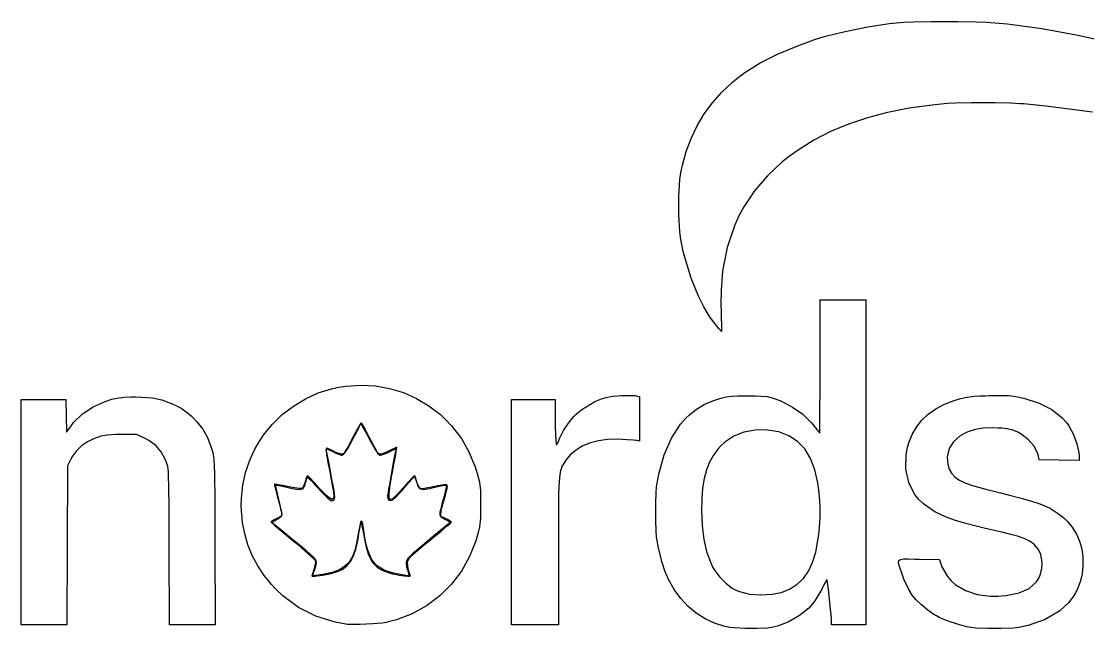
# Model space of a CAD drawing. Extents: x 33 to 1980, y 0 to 664.
# Drawn here: x 33 to 1083, y 66 to 664 of the extents above; entities that cross this region are included whole.
import ezdxf

# ---------------------------------------------------------------- set-up
doc = ezdxf.new("R2010")
doc.units = 0

msp = doc.modelspace()

# ---------------------------------------------------------------- linework, layer by layer
for p, q in [((865.039809, 658.508682), (888.005112, 662.04996)), ((888.005112, 662.04996), (898.5, 663.170881)), ((898.5, 663.170881), (902.235679, 663.445229)), ((902.235679, 663.445229), (911.687317, 663.885131)), ((911.687317, 663.885131), (929.388105, 664.272613)), ((929.388105, 664.272613), (955.569416, 664.279741)), ((955.569416, 664.279741), (973.810072, 663.902045)), ((973.810072, 663.902045), (983.878701, 663.467457)), ((983.878701, 663.467457), (988, 663.195249)), ((988, 663.195249), (1004.294008, 661.696013)), ((825.169634, 649.513923), (841.568663, 653.673265)), ((841.568663, 653.673265), (865.039809, 658.508682)), ((1004.294008, 661.696013), (1038.298244, 657.143148)), ((1038.298244, 657.143148), (1074.019583, 650.564237)), ((778.651344, 632.377349), (799.461438, 640.973388)), ((799.461438, 640.973388), (811, 645.144536)), ((811, 645.144536), (815.408995, 646.610636)), ((815.408995, 646.610636), (825.169634, 649.513923)), ((1074.019583, 650.564237), (1111.252595, 642.015057)), ((760.742463, 623.381966), (778.651344, 632.377349)), ((745.589005, 613.914009), (760.742463, 623.381966)), ((739, 608.979931), (745.589005, 613.914009)), ((723.089997, 594.564607), (733.422715, 604.336474)), ((733.422715, 604.336474), (739, 608.979931)), ((713.85473, 584.148871), (723.089997, 594.564607)), ((705.718891, 573.092553), (713.85473, 584.148871)), ((907.50108, 578.69214), (886.286215, 574.563862)), ((930.127972, 581.797409), (907.50108, 578.69214)), ((942, 582.976175), (930.127972, 581.797409)), ((945.179435, 583.208449), (942, 582.976175)), ((953.3553, 583.578812), (945.179435, 583.208449)), ((968.849068, 583.899432), (953.3553, 583.578812)), ((991.861647, 583.889922), (968.849068, 583.899432)), ((1007.824202, 583.556302), (991.861647, 583.889922)), ((1016.535823, 583.178961), (1007.824202, 583.556302)), ((1020.050106, 582.943921), (1016.535823, 583.178961)), ((1042.212063, 580.89562), (1020.050106, 582.943921)), ((1088.062222, 574.876162), (1042.212063, 580.89562)), ((698.684455, 561.398938), (705.718891, 573.092553)), ((866.390344, 569.381341), (847.720435, 563.113343)), ((886.286215, 574.563862), (866.390344, 569.381341)), ((692.753399, 549.071311), (698.684455, 561.398938)), ((847.720435, 563.113343), (830.183455, 555.728635)), ((687.927698, 536.112957), (692.753399, 549.071311)), ((813.686374, 547.195983), (798.136157, 537.484154)), ((830.183455, 555.728635), (813.686374, 547.195983)), ((684.209331, 522.527162), (687.927698, 536.112957)), ((798.136157, 537.484154), (790.68705, 532.176288)), ((782.567951, 525.808904), (767.881435, 512.23037)), ((790.68705, 532.176288), (782.567951, 525.808904)), ((681.7218, 508.445067), (682.766014, 515.5)), ((682.766014, 515.5), (684.209331, 522.527162)), ((680.527904, 491.866313), (681.7218, 508.445067)), ((767.881435, 512.23037), (755.25135, 497.512279)), ((755.25135, 497.512279), (744.662724, 481.63718)), ((680.52683, 473.921769), (680.527904, 491.866313)), ((681.718717, 456.922705), (680.52683, 473.921769)), ((740.129279, 473.260301), (735.382042, 462.967894)), ((744.662724, 481.63718), (740.129279, 473.260301)), ((735.382042, 462.967894), (728.156249, 441.639985)), ((682.762064, 449.5), (681.718717, 456.922705)), ((685.41121, 436.470663), (682.762064, 449.5)), ((728.156249, 441.639985), (723.803946, 418.516806)), ((692.847376, 411.22878), (685.41121, 436.470663)), ((699.979453, 393.753283), (692.847376, 411.22878)), ((723.803946, 418.516806), (722.316138, 399.415546)), ((722.316138, 399.415546), (722.127595, 385.617556)), ((705.324297, 383.149209), (699.979453, 393.753283)), ((819.75719, 324.327794), (820.014379, 390)), ((820.014379, 390), (842.50719, 390)), ((842.50719, 390), (865, 390)), ((865, 390), (865, 230)), ((711.047705, 373.601762), (705.324297, 383.149209)), ((722.127595, 385.617556), (722.265804, 378.354163)), ((722.265804, 378.354163), (722.834489, 358.735489)), ((717.069504, 365.29919), (711.047705, 373.601762)), ((720.167244, 361.67356), (717.069504, 365.29919)), ((722.834489, 358.735489), (720.167244, 361.67356)), ((819.5, 258.655587), (819.75719, 324.327794)), ((345.508418, 304.001547), (352.841901, 305.128023)), ((352.841901, 305.128023), (367.429966, 306.065496)), ((367.429966, 306.065496), (381.802028, 305.28257)), ((381.802028, 305.28257), (395.825122, 302.819532)), ((126.924459, 293.295527), (134.373802, 294.22751)), ((134.373802, 294.22751), (141.132612, 294.42796)), ((141.132612, 294.42796), (145.5, 294.447339)), ((145.5, 294.447339), (151.632632, 294.353613)), ((151.632632, 294.353613), (162.108232, 293.489514)), ((312.821943, 292.652458), (325.428018, 298.360879)), ((325.428018, 298.360879), (338.679477, 302.527003)), ((338.679477, 302.527003), (345.508418, 304.001547)), ((395.825122, 302.819532), (409.366284, 298.716669)), ((409.366284, 298.716669), (422.29255, 293.014268)), ((608.947633, 293.936935), (615.389121, 295.192268)), ((615.389121, 295.192268), (620.604777, 295.632369)), ((620.604777, 295.632369), (623.76534, 295.780124)), ((623.76534, 295.780124), (628.414421, 295.898105)), ((628.414421, 295.898105), (634.639802, 295.853103)), ((634.639802, 295.853103), (637.585418, 295.685507)), ((637.585418, 295.685507), (638.51534, 295.5631)), ((638.51534, 295.5631), (642, 294.909374)), ((642, 294.909374), (642, 272.83811)), ((722.123478, 293.310837), (727.203777, 294.62796)), ((727.203777, 294.62796), (732.785816, 295.246072)), ((732.785816, 295.246072), (738.786711, 295.415379)), ((738.786711, 295.415379), (744.229903, 295.45219)), ((744.229903, 295.45219), (747.5, 295.460591)), ((747.5, 295.460591), (750.794054, 295.466066)), ((750.794054, 295.466066), (756.259902, 295.453559)), ((756.259902, 295.453559), (762.238534, 295.312409)), ((762.238534, 295.312409), (767.705188, 294.717271)), ((767.705188, 294.717271), (772.599124, 293.407759)), ((962.77702, 294.029181), (971.471038, 295.187022)), ((971.471038, 295.187022), (977.631695, 295.500449)), ((977.631695, 295.500449), (982.919042, 295.66673)), ((982.919042, 295.66673), (986, 295.746177)), ((986, 295.746177), (990.72634, 295.840841)), ((990.72634, 295.840841), (998.926242, 295.868262)), ((998.926242, 295.868262), (1005.510329, 295.678234)), ((1005.510329, 295.678234), (1010.54406, 295.268869)), ((1010.54406, 295.268869), (1012.5, 294.981344)), ((1012.5, 294.981344), (1020.596108, 293.259513)), ((33, 181), (33, 292)), ((33, 292), (54.975229, 292)), ((54.975229, 292), (76.950457, 292)), ((76.950457, 292), (77.225229, 275.885151)), ((93.369772, 277.753455), (103.639036, 284.690954)), ((103.639036, 284.690954), (115.466498, 290.004755)), ((115.466498, 290.004755), (122, 292.076714)), ((122, 292.076714), (126.924459, 293.295527)), ((162.108232, 293.489514), (171.360824, 291.469232)), ((171.360824, 291.469232), (180.786261, 287.987988)), ((180.786261, 287.987988), (186, 285.60426)), ((186, 285.60426), (190.541095, 283.244028)), ((290.042673, 276.994732), (300.985433, 285.498242)), ((300.985433, 285.498242), (312.821943, 292.652458)), ((422.29255, 293.014268), (434.470956, 285.752616)), ((434.470956, 285.752616), (445.768538, 276.972)), ((516, 181), (516, 292)), ((516, 292), (537.5, 292)), ((537.5, 292), (559, 292)), ((559, 292), (559, 270.059017)), ((585.199485, 282.143561), (598.031845, 289.800743)), ((598.031845, 289.800743), (604.5, 292.521491)), ((604.5, 292.521491), (608.947633, 293.936935)), ((698.053934, 282.318357), (705.540962, 286.82928)), ((705.540962, 286.82928), (714.117426, 290.591994)), ((714.117426, 290.591994), (719, 292.304719)), ((719, 292.304719), (722.123478, 293.310837)), ((772.599124, 293.407759), (775.611995, 292.400123)), ((775.611995, 292.400123), (781.673738, 290.111569)), ((781.673738, 290.111569), (792.807993, 284.500577)), ((792.807993, 284.500577), (802.696359, 277.459028)), ((933.819943, 282.646235), (942.375322, 287.15773)), ((942.375322, 287.15773), (952.025845, 290.961931)), ((952.025845, 290.961931), (957.26398, 292.600839)), ((957.26398, 292.600839), (962.77702, 294.029181)), ((1020.596108, 293.259513), (1035.469539, 288.413475)), ((1035.469539, 288.413475), (1048.205669, 281.891639)), ((77.225229, 275.885151), (77.5, 259.770301)), ((84.545278, 269.115631), (93.369772, 277.753455)), ((190.541095, 283.244028), (196.31826, 279.262095)), ((196.31826, 279.262095), (200.35567, 275.673262)), ((200.35567, 275.673262), (202.655323, 273.434057)), ((202.655323, 273.434057), (206.006043, 269.902183)), ((280.117846, 267.238429), (290.042673, 276.994732)), ((445.768538, 276.972), (451.045469, 272.02467)), ((571.862364, 268.623582), (577.197201, 275.14364)), ((577.197201, 275.14364), (579.880824, 277.831012)), ((579.880824, 277.831012), (585.199485, 282.143561)), ((682.414109, 267.618933), (687.565452, 273.365452)), ((687.565452, 273.365452), (691.061767, 276.700995)), ((691.061767, 276.700995), (698.053934, 282.318357)), ((802.696359, 277.459028), (811.426537, 268.924469)), ((919.966524, 271.475205), (926.352685, 277.420906)), ((926.352685, 277.420906), (933.819943, 282.646235)), ((1048.205669, 281.891639), (1058.349794, 273.926845)), ((1058.349794, 273.926845), (1062.30776, 269.476103)), ((77.5, 259.770301), (80.639374, 264.135151)), ((80.639374, 264.135151), (84.545278, 269.115631)), ((206.006043, 269.902183), (211.715292, 262.554971)), ((271.335136, 256.325837), (280.117846, 267.238429)), ((364.011748, 262.974703), (362.119425, 259.469064)), ((363.363519, 260.149803), (366.204619, 265.544167)), ((366.398153, 267.030424), (364.011748, 262.974703)), ((366.204619, 265.544167), (367.256862, 267.471847)), ((367.420982, 268.489209), (366.398153, 267.030424)), ((367.256862, 267.471847), (367.450318, 267.783652)), ((367.693379, 268.731126), (367.420982, 268.489209)), ((367.450318, 267.783652), (367.655691, 267.589618)), ((367.655691, 267.589618), (368.796083, 265.775547)), ((368.154141, 268.587495), (367.693379, 268.731126)), ((369.42916, 267.005541), (368.154141, 268.587495)), ((368.796083, 265.775547), (370.715331, 262.401224)), ((370.086377, 265.762062), (369.42916, 267.005541)), ((370.615123, 264.657445), (370.086377, 265.762062)), ((372.159926, 261.583333), (370.615123, 264.657445)), ((451.045469, 272.02467), (456.731928, 266.00529)), ((456.731928, 266.00529), (466.490809, 253.423496)), ((559, 270.059017), (559.018423, 265.583037)), ((559.018423, 265.583037), (559.155377, 257.630188)), ((567.04968, 261.304775), (571.862364, 268.623582)), ((642, 272.83811), (642, 250.766846)), ((673.401333, 253.89609), (682.414109, 267.618933)), ((811.426537, 268.924469), (815.384713, 264.077794)), ((815.384713, 264.077794), (819.5, 258.655587)), ((910.409401, 257.396534), (914.654437, 264.802594)), ((914.654437, 264.802594), (919.966524, 271.475205)), ((980.417135, 263.545937), (972.457302, 262.304156)), ((989.820681, 263.875785), (980.417135, 263.545937)), ((995.211936, 263.721837), (989.820681, 263.875785)), ((998.768119, 263.542654), (995.211936, 263.721837)), ((1004.088734, 263.085149), (998.768119, 263.542654)), ((1009.84497, 261.697517), (1004.088734, 263.085149)), ((1062.30776, 269.476103), (1064.830378, 265.867974)), ((1064.830378, 265.867974), (1069.350065, 257.438474)), ((104.953796, 253.442382), (101.348957, 251.780084)), ((111.167818, 255.736196), (104.953796, 253.442382)), ((117.569315, 256.940698), (111.167818, 255.736196)), ((125.976309, 257.397964), (117.569315, 256.940698)), ((131.5, 257.453283), (125.976309, 257.397964)), ((146.5, 257.5), (131.5, 257.453283)), ((154.267658, 253.790905), (146.5, 257.5)), ((158.48162, 251.582902), (154.267658, 253.790905)), ((211.715292, 262.554971), (216.247497, 254.572887)), ((216.247497, 254.572887), (219.777711, 245.647627)), ((263.818725, 244.353455), (271.335136, 256.325837)), ((360.160327, 255.728238), (356.935205, 249.601756)), ((358.502347, 250.82533), (360.939195, 255.474031)), ((362.119425, 259.469064), (360.160327, 255.728238)), ((360.939195, 255.474031), (363.363519, 260.149803)), ((370.715331, 262.401224), (373.180631, 257.875954)), ((375.298071, 255.552958), (372.159926, 261.583333)), ((373.180631, 257.875954), (374.5453, 255.309621)), ((374.5453, 255.309621), (376.003547, 252.555932)), ((379.902152, 246.943642), (375.298071, 255.552958)), ((376.003547, 252.555932), (378.519698, 247.877734)), ((466.490809, 253.423496), (474.278048, 239.802091)), ((559.155377, 257.630188), (559.402619, 251.577144)), ((562.066897, 250.740791), (563.333871, 254.061222)), ((563.333871, 254.061222), (567.04968, 261.304775)), ((610.444695, 252.471684), (601.627109, 251.242194)), ((619.975495, 252.802563), (610.444695, 252.471684)), ((624.998401, 252.62695), (619.975495, 252.802563)), ((629.681248, 252.325638), (624.998401, 252.62695)), ((635.743989, 251.818915), (629.681248, 252.325638)), ((666.196935, 237.402777), (673.401333, 253.89609)), ((734.927403, 255.867369), (726.015814, 249.801175)), ((744.813616, 259.814226), (734.927403, 255.867369)), ((755.934817, 261.745689), (744.813616, 259.814226)), ((762.039901, 261.988131), (755.934817, 261.745689)), ((768.138727, 261.762402), (762.039901, 261.988131)), ((779.315436, 259.910927), (768.138727, 261.762402)), ((789.128451, 256.195324), (779.315436, 259.910927)), ((797.574844, 250.618667), (789.128451, 256.195324)), ((907.224394, 249.250485), (910.409401, 257.396534)), ((957.90427, 256.104022), (951.193454, 250.352803)), ((962.187894, 258.569894), (957.90427, 256.104022)), ((965.467299, 260.076515), (962.187894, 258.569894)), ((972.457302, 262.304156), (965.467299, 260.076515)), ((1013.952985, 259.952102), (1009.84497, 261.697517)), ((1017.831986, 257.887583), (1013.952985, 259.952102)), ((1024.851459, 252.577108), (1017.831986, 257.887583)), ((1030.436653, 246.204355), (1024.851459, 252.577108)), ((1069.350065, 257.438474), (1072.799937, 248.362324)), ((92.208305, 246.116692), (87.316511, 241.473729)), ((98.061598, 250.065684), (92.208305, 246.116692)), ((101.348957, 251.780084), (98.061598, 250.065684)), ((165.435903, 246.591719), (158.48162, 251.582902)), ((170.766804, 240.439552), (165.435903, 246.591719)), ((219.777711, 245.647627), (221.221777, 240.734961)), ((260.57419, 238), (263.818725, 244.353455)), ((333.560022, 243.824146), (333.235494, 241.770696)), ((333.235494, 241.770696), (333.686198, 237.892901)), ((333.269217, 242.7788), (333.693159, 243.181414)), ((333.350988, 242.305355), (333.269217, 242.7788)), ((333.61942, 241.209388), (333.350988, 242.305355)), ((334.055599, 244), (333.560022, 243.824146)), ((333.693159, 243.181414), (335.14471, 242.792949)), ((334.973085, 243.763281), (334.055599, 244)), ((338.488793, 242.164844), (334.973085, 243.763281)), ((335.14471, 242.792949), (337.917024, 241.534948)), ((340.653995, 241), (338.488793, 242.164844)), ((352.710653, 241.917483), (350.874781, 239.193396)), ((351.512208, 239.305089), (354.508725, 243.728383)), ((354.504039, 245.079312), (352.710653, 241.917483)), ((356.935205, 249.601756), (354.504039, 245.079312)), ((354.508725, 243.728383), (358.502347, 250.82533)), ((378.519698, 247.877734), (381.43599, 242.720677)), ((382.743015, 241.793679), (379.902152, 246.943642)), ((381.43599, 242.720677), (384.123073, 238.721471)), ((383.948066, 239.725752), (382.743015, 241.793679)), ((395.347957, 240.40871), (402.195913, 243.729567)), ((403.030078, 245.04029), (396.040003, 241.520145)), ((402.195913, 243.729567), (401.534212, 240.614784)), ((402.38971, 240.770145), (403.030078, 245.04029)), ((559.402619, 251.577144), (559.732326, 248.105092)), ((559.732326, 248.105092), (559.919409, 247.549808)), ((559.919409, 247.549808), (560.373301, 247.625802)), ((560.373301, 247.625802), (561.51751, 249.325997)), ((561.51751, 249.325997), (562.066897, 250.740791)), ((579.772028, 242.292449), (574.125693, 237.598903)), ((586.258936, 246.139538), (579.772028, 242.292449)), ((593.554576, 249.127133), (586.258936, 246.139538)), ((601.627109, 251.242194), (593.554576, 249.127133)), ((638.462834, 251.504734), (635.743989, 251.818915)), ((639.25, 251.370197), (638.462834, 251.504734)), ((642, 250.766846), (639.25, 251.370197)), ((719.261592, 243.146462), (714.703278, 237.064337)), ((721.844142, 245.940844), (719.261592, 243.146462)), ((726.015814, 249.801175), (721.844142, 245.940844)), ((804.651691, 243.184032), (797.574844, 250.618667)), ((810.356063, 233.894491), (804.651691, 243.184032)), ((904.663568, 237.544285), (906.027206, 244.897922)), ((906.027206, 244.897922), (907.224394, 249.250485)), ((946.949433, 243.495297), (945.162068, 235.515124)), ((951.193454, 250.352803), (946.949433, 243.495297)), ((1034.048076, 239.384887), (1030.436653, 246.204355)), ((1072.799937, 248.362324), (1074.737094, 239.804728)), ((81.780574, 233.207088), (78.5, 226.544538)), ((83.385733, 236.136338), (81.780574, 233.207088)), ((87.316511, 241.473729), (83.385733, 236.136338)), ((174.884089, 232.653507), (170.766804, 240.439552)), ((176.615678, 228), (174.884089, 232.653507)), ((221.221777, 240.734961), (221.932502, 237.840814)), ((221.932502, 237.840814), (222.690664, 232.469512)), ((222.690664, 232.469512), (223.031666, 226.754502)), ((253.898512, 220.119446), (258.009801, 232.165804)), ((258.009801, 232.165804), (260.57419, 238)), ((334.61234, 236.404284), (333.61942, 241.209388)), ((333.686198, 237.892901), (334.369951, 233.790375)), ((334.369951, 233.790375), (335.393161, 228.222524)), ((335.785819, 230.35995), (334.61234, 236.404284)), ((337.917024, 241.534948), (339.890079, 240.555355)), ((339.890079, 240.555355), (342.747655, 239.174877)), ((342.905452, 239.835156), (340.653995, 241)), ((342.747655, 239.174877), (347.294712, 237.28054)), ((347.003596, 238.236719), (342.905452, 239.835156)), ((348.345526, 238), (347.003596, 238.236719)), ((347.294712, 237.28054), (348.424145, 237)), ((349.201557, 238.051458), (348.345526, 238)), ((348.424145, 237), (349.301203, 237.243107)), ((350.874781, 239.193396), (349.201557, 238.051458)), ((349.301203, 237.243107), (351.512208, 239.305089)), ((384.264468, 239.25), (383.948066, 239.725752)), ((384.123073, 238.721471), (385.996203, 237.178197)), ((384.91769, 238.616846), (384.264468, 239.25)), ((386.720404, 238.096857), (384.91769, 238.616846)), ((385.996203, 237.178197), (386.818094, 237.043926)), ((389.458798, 238.624778), (386.720404, 238.096857)), ((386.818094, 237.043926), (388.011493, 237.323018)), ((388.011493, 237.323018), (392.556311, 239.115817)), ((393.461655, 240.263994), (389.458798, 238.624778)), ((392.556311, 239.115817), (395.347957, 240.40871)), ((396.040003, 241.520145), (393.461655, 240.263994)), ((400.750003, 236.562685), (399.443813, 229.487573)), ((400.032881, 227.982547), (401.537255, 235.906197)), ((401.351879, 239.713552), (400.750003, 236.562685)), ((401.534212, 240.614784), (401.351879, 239.713552)), ((401.537255, 235.906197), (402.202117, 239.616934)), ((402.202117, 239.616934), (402.38971, 240.770145)), ((474.278048, 239.802091), (480.310132, 224.762397)), ((569.351768, 232.071939), (567.30191, 229)), ((574.125693, 237.598903), (569.351768, 232.071939)), ((660.907112, 218.382113), (666.196935, 237.402777)), ((714.703278, 237.064337), (710.935367, 230.253931)), ((814.685035, 222.75312), (810.356063, 233.894491)), ((904.340763, 223.290781), (904.663568, 237.544285)), ((945.162068, 235.515124), (945.186464, 231.098917)), ((945.186464, 231.098917), (945.50649, 228.305631)), ((1034.945031, 236), (1034.048076, 239.384887)), ((1035.53252, 232.5), (1034.945031, 236)), ((1055.26626, 232.22886), (1035.53252, 232.5)), ((1075, 231.95772), (1055.26626, 232.22886)), ((1074.737094, 239.804728), (1075, 236.084516)), ((1075, 236.084516), (1075, 231.95772)), ((78.5, 226.544538), (78.2153, 148.272269)), ((177.185823, 225.925478), (176.615678, 228)), ((177.811505, 221.04093), (177.185823, 225.925478)), ((178.10452, 215.503843), (177.811505, 221.04093)), ((223.031666, 226.754502), (223.273792, 218.174241)), ((335.393161, 228.222524), (336.783968, 220.973809)), ((336.786485, 225.094925), (335.785819, 230.35995)), ((336.783968, 220.973809), (337.626014, 216.651772)), ((337.970641, 218.795899), (336.786485, 225.094925)), ((398.451611, 224), (397.407835, 218.205859)), ((397.658423, 215.784659), (398.860777, 222.025384)), ((399.443813, 229.487573), (398.451611, 224)), ((398.860777, 222.025384), (400.032881, 227.982547)), ((480.310132, 224.762397), (482.735643, 216.592355)), ((565.581979, 225.961991), (563.769338, 220.491773)), ((567.30191, 229), (565.581979, 225.961991)), ((707.935489, 222.630686), (705.681274, 214.110046)), ((710.935367, 230.253931), (707.935489, 222.630686)), ((817.635682, 209.762993), (814.685035, 222.75312)), ((865, 230), (865, 70)), ((907.120249, 210.13307), (904.340763, 223.290781)), ((945.50649, 228.305631), (946.830637, 223.392123)), ((946.830637, 223.392123), (949.130545, 219.261756)), ((178.321385, 207.263076), (178.10452, 215.503843)), ((223.273792, 218.174241), (223.407348, 209.261663)), ((251.150186, 207.597883), (253.898512, 220.119446)), ((312.574037, 210.978616), (311.792145, 208.567347)), ((313.298471, 213.322022), (312.574037, 210.978616)), ((313.003557, 210), (313.50649, 211.808433)), ((314.618473, 216.416289), (313.298471, 213.322022)), ((313.50649, 211.808433), (314.397545, 214.619123)), ((314.397545, 214.619123), (314.675918, 215.275194)), ((315.05146, 216.786038), (314.618473, 216.416289)), ((314.675918, 215.275194), (315.227432, 215.159942)), ((315.417819, 216.493862), (315.05146, 216.786038)), ((315.227432, 215.159942), (317.962861, 212.762285)), ((317.261336, 214.655451), (315.417819, 216.493862)), ((322.116895, 209.487805), (317.261336, 214.655451)), ((317.962861, 212.762285), (319.809861, 210.775194)), ((319.809861, 210.775194), (323.211772, 206.973712)), ((337.626014, 216.651772), (338.95607, 209.512398)), ((339.345839, 211.423767), (337.970641, 218.795899)), ((340.107439, 207.323065), (339.345839, 211.423767)), ((397.407835, 218.205859), (395.864393, 209.720459)), ((395.954511, 205.539355), (397.658423, 215.784659)), ((413.74481, 210.134653), (410, 205.855856)), ((410.198182, 204.772766), (420.417521, 216.339674)), ((418.186215, 215.005963), (413.74481, 210.134653)), ((419.874643, 216.692292), (418.186215, 215.005963)), ((420.211456, 216.930819), (419.874643, 216.692292)), ((420.57464, 216.634813), (420.211456, 216.930819)), ((420.417521, 216.339674), (422.458761, 209.919837)), ((421.540768, 214.491518), (420.57464, 216.634813)), ((422.024716, 212.908213), (421.540768, 214.491518)), ((422.677342, 210.619343), (422.024716, 212.908213)), ((423.920229, 207.172106), (422.677342, 210.619343)), ((482.735643, 216.592355), (484.185993, 210.637651)), ((484.185993, 210.637651), (485.226326, 202.14761)), ((562.987183, 214.83124), (562.477861, 206.435797)), ((563.769338, 220.491773), (562.987183, 214.83124)), ((659.013353, 208), (660.907112, 218.382113)), ((705.681274, 214.110046), (704.15035, 204.607451)), ((912.877619, 198.660072), (907.120249, 210.13307)), ((949.130545, 219.261756), (952.482574, 215.777398)), ((952.482574, 215.777398), (954.576996, 214.234617)), ((954.576996, 214.234617), (957.295404, 212.53988)), ((957.295404, 212.53988), (963.529389, 209.56951)), ((178.445989, 198.854922), (178.321385, 207.263076)), ((223.407348, 209.261663), (223.480074, 201.907617)), ((223.480074, 201.907617), (223.543835, 193.278966)), ((249.772394, 194.635616), (251.150186, 207.597883)), ((282.281886, 208.555779), (282.281418, 208.390246)), ((282.281418, 208.390246), (282.493621, 207.286132)), ((282.58463, 208.536859), (282.281886, 208.555779)), ((282.493621, 207.286132), (283.277248, 203.963462)), ((284.577879, 208.217811), (282.58463, 208.536859)), ((283.277248, 203.963462), (285.001615, 197.167581)), ((283.451987, 207.783427), (283.727377, 207.788654)), ((283.468862, 207.439685), (283.451987, 207.783427)), ((283.911456, 205.21689), (283.468862, 207.439685)), ((283.727377, 207.788654), (285.446704, 207.507413)), ((285.393435, 198.926389), (283.911456, 205.21689)), ((290.243232, 207.17957), (284.577879, 208.217811)), ((285.446704, 207.507413), (290.270095, 206.494745)), ((295.186292, 206.22579), (290.243232, 207.17957)), ((290.270095, 206.494745), (294.455424, 205.533427)), ((294.455424, 205.533427), (297.270301, 204.872665)), ((300.230174, 205.304783), (295.186292, 206.22579)), ((297.270301, 204.872665), (301.908484, 203.847808)), ((306.359334, 204.417306), (300.230174, 205.304783)), ((301.908484, 203.847808), (306.766823, 203.143688)), ((308.809027, 204.246629), (306.359334, 204.417306)), ((306.766823, 203.143688), (310.390557, 204.016318)), ((309.368442, 204.311143), (308.809027, 204.246629)), ((310.084164, 205.014834), (309.368442, 204.311143)), ((311.792145, 208.567347), (310.084164, 205.014834)), ((310.390557, 204.016318), (312.238691, 207.317071)), ((312.238691, 207.317071), (313.003557, 210)), ((326.213342, 205), (322.116895, 209.487805)), ((323.211772, 206.973712), (329.472503, 200.250827)), ((328.156921, 202.868841), (326.213342, 205)), ((331.534618, 199.296515), (328.156921, 202.868841)), ((329.472503, 200.250827), (334.5213, 195.190322)), ((338.95607, 209.512398), (340.380476, 200.690689)), ((340.730662, 203.886153), (340.107439, 207.323065)), ((340.380476, 200.690689), (340.797414, 197.048742)), ((341.517782, 198.878315), (340.730662, 203.886153)), ((394.244033, 200.82956), (393.777138, 196.848907)), ((394.7154, 203.5), (394.244033, 200.82956)), ((395.02903, 205.181689), (394.7154, 203.5)), ((395.864393, 209.720459), (395.02903, 205.181689)), ((395.194423, 198.364609), (395.954511, 205.539355)), ((406.666226, 202.031222), (401.736396, 196.689881)), ((405.216178, 199.206653), (408.352753, 202.690676)), ((410, 205.855856), (406.666226, 202.031222)), ((408.352753, 202.690676), (410.198182, 204.772766)), ((422.458761, 209.919837), (423.335979, 207.317501)), ((423.335979, 207.317501), (425.293277, 204.107215)), ((425.178057, 205.068118), (423.920229, 207.172106)), ((426.568543, 204.110475), (425.178057, 205.068118)), ((425.293277, 204.107215), (428.819359, 203.234932)), ((427.35032, 204), (426.568543, 204.110475)), ((428.382619, 204.061882), (427.35032, 204)), ((431.86491, 204.538897), (428.382619, 204.061882)), ((428.819359, 203.234932), (433.430649, 203.883187)), ((437.010241, 205.446818), (431.86491, 204.538897)), ((433.430649, 203.883187), (437.806528, 204.84525)), ((443.545955, 206.737535), (437.010241, 205.446818)), ((437.806528, 204.84525), (440.458003, 205.467183)), ((440.458003, 205.467183), (444.704707, 206.426611)), ((447.25, 207.511406), (443.545955, 206.737535)), ((444.704707, 206.426611), (449.644078, 207.391277)), ((449.551881, 207.987888), (447.25, 207.511406)), ((452.305534, 207.996238), (449.551881, 207.987888)), ((449.644078, 207.391277), (451.44264, 207.617031)), ((451.23413, 204.029086), (449.772139, 197.967017)), ((450.756262, 197.85197), (451.915479, 201.810061)), ((451.795157, 207.097473), (451.23413, 204.029086)), ((451.44264, 207.617031), (451.754615, 207.578718)), ((451.754615, 207.578718), (451.795157, 207.097473)), ((451.915479, 201.810061), (452.824725, 205.731668)), ((452.824725, 205.731668), (452.305534, 207.996238)), ((485.226326, 202.14761), (485.403419, 196.368438)), ((562.477861, 206.435797), (562.239758, 197.764902)), ((658.091453, 189.694922), (658.408327, 200.629122)), ((658.408327, 200.629122), (658.779493, 206.069634)), ((658.779493, 206.069634), (659.013353, 208)), ((704.15035, 204.607451), (703.320347, 194.038343)), ((818.593218, 202.575606), (817.635682, 209.762993)), ((819.166955, 196.692013), (818.593218, 202.575606)), ((963.529389, 209.56951), (970.076528, 207.320406)), ((970.076528, 207.320406), (975.891658, 205.626068)), ((975.891658, 205.626068), (983.214975, 203.660805)), ((983.214975, 203.660805), (992.344668, 201.326068)), ((992.344668, 201.326068), (997.680091, 199.98935)), ((997.680091, 199.98935), (1005.156231, 198.109342)), ((178.51559, 192.012129), (178.445989, 198.854922)), ((178.577307, 184.069562), (178.51559, 192.012129)), ((223.543835, 193.278966), (223.602133, 183.251648)), ((249.599815, 188), (249.772394, 194.635616)), ((285.001615, 197.167581), (287.238491, 188.708933)), ((286.768131, 193.447832), (285.393435, 198.926389)), ((288.113716, 187.857887), (286.768131, 193.447832)), ((335.43928, 195.595235), (331.534618, 199.296515)), ((334.5213, 195.190322), (337.772791, 192.378927)), ((338.789617, 193.563896), (335.43928, 195.595235)), ((337.772791, 192.378927), (338.541617, 192)), ((338.541617, 192), (339.782146, 192.462088)), ((340.456109, 194.586021), (338.789617, 193.563896)), ((339.782146, 192.462088), (341.060639, 193.573065)), ((340.806944, 196.151772), (340.456109, 194.586021)), ((340.797414, 197.048742), (340.806944, 196.151772)), ((341.060639, 193.573065), (341.407393, 194.124239)), ((341.407393, 194.124239), (341.728818, 195.83409)), ((341.728818, 195.83409), (341.517782, 198.878315)), ((393.777138, 196.848907), (393.969166, 194.365404)), ((393.969166, 194.365404), (394.849483, 192.999267)), ((394.849483, 192.999267), (395.556927, 192.616529)), ((395.389478, 194.367259), (395.194423, 198.364609)), ((395.848721, 193.593495), (395.389478, 194.367259)), ((395.556927, 192.616529), (396.500428, 192.373447)), ((396.607734, 193.315342), (395.848721, 193.593495)), ((396.500428, 192.373447), (398.586982, 192.932778)), ((398.594981, 193.967784), (396.607734, 193.315342)), ((398.586982, 192.932778), (401.686858, 195.506521)), ((401.736396, 196.689881), (398.594981, 193.967784)), ((401.686858, 195.506521), (405.216178, 199.206653)), ((447.275753, 185.318878), (448.817863, 191.228146)), ((449.772139, 197.967017), (447.355406, 188.68828)), ((448.817863, 191.228146), (450.023807, 195.412814)), ((450.023807, 195.412814), (450.756262, 197.85197)), ((485.403419, 196.368438), (485.446992, 191.404328)), ((485.446992, 191.404328), (485.455036, 188.5)), ((562.135843, 190.62789), (562.067261, 182.265254)), ((562.239758, 197.764902), (562.135843, 190.62789)), ((658.112513, 173.231764), (658.091453, 189.694922)), ((703.320347, 194.038343), (703.168895, 182.318165)), ((819.814758, 186.28937), (819.166955, 196.692013)), ((916.834134, 193.739379), (912.877619, 198.660072)), ((921.530212, 189.197543), (916.834134, 193.739379)), ((932.766041, 181.390393), (921.530212, 189.197543)), ((1005.156231, 198.109342), (1017.93889, 194.770879)), ((1017.93889, 194.770879), (1028.213073, 191.83976)), ((1028.213073, 191.83976), (1036.44, 189.130306)), ((1036.44, 189.130306), (1045.950709, 185.075582)), ((33, 70), (33, 181)), ((178.63362, 174.933032), (178.577307, 184.069562)), ((223.602133, 183.251648), (223.658469, 171.701595)), ((249.738525, 182.173738), (249.599815, 188)), ((250.840084, 170.704873), (249.738525, 182.173738)), ((287.238491, 188.708933), (288.459085, 184.210902)), ((289.46178, 181.054979), (288.113716, 187.857887)), ((288.459085, 184.210902), (288.982674, 182.056404)), ((288.982674, 182.056404), (289.492966, 178.557383)), ((289.772585, 178.327909), (289.46178, 181.054979)), ((445.361221, 181.057504), (445.244761, 178.472341)), ((445.772207, 182.772977), (445.361221, 181.057504)), ((445.771558, 176.99097), (446.409586, 181.245485)), ((447.355406, 188.68828), (445.772207, 182.772977)), ((446.409586, 181.245485), (446.598497, 182.302449)), ((446.598497, 182.302449), (447.275753, 185.318878)), ((485.445993, 183.176655), (485.268441, 175.113699)), ((485.455036, 188.5), (485.445993, 183.176655)), ((516, 70), (516, 181)), ((562.067261, 182.265254), (562.026707, 172.556573)), ((703.168895, 182.318165), (703.340635, 176)), ((819.793542, 176.406258), (819.814758, 186.28937)), ((943.514001, 176.336398), (932.766041, 181.390393)), ((1045.950709, 185.075582), (1055.77099, 178.712135)), ((1055.77099, 178.712135), (1060.49288, 174.702432)), ((178.687006, 164.50835), (178.63362, 174.933032)), ((223.658469, 171.701595), (223.716343, 158.504745)), ((253.022464, 159.524905), (250.840084, 170.704873)), ((279.398778, 171.826102), (279.011688, 171.336029)), ((279.011688, 171.336029), (279.124145, 171.160075)), ((279.124145, 171.160075), (279.983564, 170.297937)), ((282.037008, 173.3888), (279.398778, 171.826102)), ((279.983564, 170.297937), (282.693929, 167.870169)), ((280.235446, 170.878036), (280.491511, 171.327752)), ((280.655972, 170.436295), (280.235446, 170.878036)), ((280.491511, 171.327752), (282.773252, 172.882709)), ((283.468056, 167.969252), (280.655972, 170.436295)), ((283.963205, 174.268952), (282.037008, 173.3888)), ((282.773252, 172.882709), (284.517892, 173.79643)), ((285.929021, 175.183977), (283.963205, 174.268952)), ((284.517892, 173.79643), (286.334733, 174.787935)), ((288.834774, 176.982152), (285.929021, 175.183977)), ((286.334733, 174.787935), (289.104003, 176.868125)), ((289.416817, 177.643825), (288.834774, 176.982152)), ((289.104003, 176.868125), (289.715351, 177.700599)), ((289.492966, 178.557383), (289.416817, 177.643825)), ((289.715351, 177.700599), (289.772585, 178.327909)), ((366.741819, 169.453538), (365.688896, 164.234315)), ((366.460459, 164.89751), (367.190854, 168.437117)), ((367.260077, 171.400295), (366.741819, 169.453538)), ((367.190854, 168.437117), (367.710141, 170.301015)), ((367.433215, 171.766549), (367.260077, 171.400295)), ((367.89504, 172.031755), (367.433215, 171.766549)), ((367.710141, 170.301015), (367.862932, 170.470401)), ((367.862932, 170.470401), (368.017933, 170.086121)), ((368.747996, 171.332733), (367.89504, 172.031755)), ((368.017933, 170.086121), (368.553563, 167.854482)), ((369.495278, 169.029648), (368.747996, 171.332733)), ((370.123186, 165.164722), (369.495278, 169.029648)), ((445.244761, 178.472341), (446.327004, 176.558646)), ((451.438248, 174.48489), (445.771558, 176.99097)), ((446.327004, 176.558646), (448.917568, 174.768927)), ((455.912944, 171.239067), (448.206472, 164.824076)), ((448.917568, 174.768927), (450.875227, 173.749467)), ((450.875227, 173.749467), (455.912944, 171.239067)), ((453.60694, 173.424704), (451.438248, 174.48489)), ((452.451759, 167.388633), (455.320782, 169.866253)), ((456.280171, 171.553529), (453.60694, 173.424704)), ((455.320782, 169.866253), (456.299586, 170.764683)), ((456.474905, 170.959396), (456.280171, 171.553529)), ((456.299586, 170.764683), (456.474905, 170.959396)), ((485.268441, 175.113699), (484.358274, 166.576715)), ((562.026707, 172.556573), (562.006875, 161.381425)), ((658.457466, 162.215267), (658.112513, 173.231764)), ((703.340635, 176), (703.76813, 167.78044)), ((819.099956, 165.482851), (819.793542, 176.406258)), ((952.121672, 173.198392), (943.514001, 176.336398)), ((962.092974, 170.15194), (952.121672, 173.198392)), ((973.607685, 167.11689), (962.092974, 170.15194)), ((1060.49288, 174.702432), (1063.300276, 171.993905)), ((1063.300276, 171.993905), (1068.248539, 166.033498)), ((178.739946, 152.701325), (178.687006, 164.50835)), ((223.716343, 158.504745), (223.746951, 151.25)), ((256.264022, 148.686653), (253.022464, 159.524905)), ((282.693929, 167.870169), (288.49865, 162.91013)), ((288.40876, 163.811113), (283.468056, 167.969252)), ((294.87878, 158.466259), (288.40876, 163.811113)), ((288.49865, 162.91013), (296.161824, 156.532444)), ((298.5, 155.506433), (294.87878, 158.466259)), ((364.923357, 159.794966), (363.871303, 153.715156)), ((365.688896, 164.234315), (364.923357, 159.794966)), ((365.162842, 157.385358), (365.607551, 160.111549)), ((365.607551, 160.111549), (366.460459, 164.89751)), ((368.553563, 167.854482), (369.748302, 161.713232)), ((369.748302, 161.713232), (370.671274, 156.428466)), ((370.388093, 162.659762), (370.123186, 165.164722)), ((371.326707, 155.693805), (370.388093, 162.659762)), ((441.463187, 159.223493), (432.391097, 151.704201)), ((438.73861, 155.96426), (446.486394, 162.374956)), ((446.367559, 163.294841), (441.463187, 159.223493)), ((448.206472, 164.824076), (446.367559, 163.294841)), ((446.486394, 162.374956), (452.451759, 167.388633)), ((483.131573, 161), (480.808572, 152.819861)), ((484.358274, 166.576715), (483.131573, 161)), ((562.006875, 161.381425), (562.000459, 148.619388)), ((658.842671, 156.680702), (658.457466, 162.215267)), ((703.76813, 167.78044), (705.252772, 153.902586)), ((817.735114, 152.914588), (818.499979, 159.143591)), ((818.499979, 159.143591), (819.099956, 165.482851)), ((980, 165.578595), (973.607685, 167.11689)), ((987.041022, 163.926156), (980, 165.578595)), ((998.715272, 161.157976), (987.041022, 163.926156)), ((1007.593395, 158.979394), (998.715272, 161.157976)), ((1014.172508, 157.239216), (1007.593395, 158.979394)), ((1068.248539, 166.033498), (1072.285085, 159.430627)), ((1072.285085, 159.430627), (1075.382302, 152.283706)), ((78.2153, 148.272269), (77.9306, 70)), ((178.767022, 146.25), (178.739946, 152.701325)), ((223.746951, 151.25), (224.087793, 70)), ((260.543116, 138.242937), (256.264022, 148.686653)), ((296.161824, 156.532444), (300.470297, 153)), ((303.503157, 151.437101), (298.5, 155.506433)), ((300.470297, 153), (304.929401, 149.328209)), ((311.555493, 144.863782), (303.503157, 151.437101)), ((304.929401, 149.328209), (312.758534, 142.69043)), ((363.871303, 153.715156), (361.733161, 144.174916)), ((362.47411, 144.571913), (364.355881, 152.726157)), ((364.355881, 152.726157), (365.162842, 157.385358)), ((370.671274, 156.428466), (371.305921, 152.829144)), ((371.305921, 152.829144), (372.631556, 146.487394)), ((372.658647, 149), (371.326707, 155.693805)), ((374.210926, 143.462098), (372.658647, 149)), ((423.525782, 143.489022), (430.254751, 149.02143)), ((432.391097, 151.704201), (426.25, 146.620879)), ((430.254751, 149.02143), (434.422436, 152.42508)), ((434.422436, 152.42508), (438.73861, 155.96426)), ((480.808572, 152.819861), (474.623562, 137.276773)), ((562.000459, 148.619388), (562, 141.605655)), ((659.081544, 154.691553), (658.842671, 156.680702)), ((660.754333, 145.584621), (659.081544, 154.691553)), ((705.252772, 153.902586), (707.81967, 142.347086)), ((815.523258, 141.524958), (817.735114, 152.914588)), ((1018.949729, 155.786245), (1014.172508, 157.239216)), ((1022.422174, 154.469284), (1018.949729, 155.786245)), ((1026.271831, 152.418122), (1022.422174, 154.469284)), ((1028.657224, 150.779706), (1026.271831, 152.418122)), ((1031.012563, 148.886657), (1028.657224, 150.779706)), ((1034.716585, 144.580754), (1031.012563, 148.886657)), ((1075.382302, 152.283706), (1077.512578, 144.691146)), ((179.082066, 70), (178.767022, 146.25)), ((265.838104, 128.246575), (260.543116, 138.242937)), ((317.279557, 140.012064), (311.555493, 144.863782)), ((312.758534, 142.69043), (318.64773, 137.429514)), ((321.007791, 136.443319), (317.279557, 140.012064)), ((318.64773, 137.429514), (322.011587, 134.06841)), ((359.263938, 137.335875), (356.120795, 132.24846)), ((357.185595, 132.382856), (360.127213, 137.841974)), ((361.733161, 144.174916), (359.263938, 137.335875)), ((360.127213, 137.841974), (362.47411, 144.571913)), ((372.631556, 146.487394), (374.89828, 138.858808)), ((377.948823, 134.691847), (374.210926, 143.462098)), ((374.89828, 138.858808), (378.824795, 131.481287)), ((415.607067, 137.421805), (413.43695, 134.951785)), ((415.551382, 136.179648), (418.71438, 139.33644)), ((418.896796, 140.450205), (415.607067, 137.421805)), ((418.71438, 139.33644), (423.525782, 143.489022)), ((423.45212, 144.302637), (418.896796, 140.450205)), ((426.25, 146.620879), (423.45212, 144.302637)), ((474.623562, 137.276773), (466.515987, 122.952016)), ((562, 141.605655), (562, 70)), ((664.282327, 131.530152), (660.754333, 145.584621)), ((707.81967, 142.347086), (711.760088, 131.80274)), ((812.39214, 131.545767), (815.523258, 141.524958)), ((1037.131304, 139.469806), (1034.716585, 144.580754)), ((1038.320201, 133.419448), (1037.131304, 139.469806)), ((1077.512578, 144.691146), (1078.648302, 136.751358)), ((1078.648302, 136.751358), (1078.761862, 128.562754)), ((272.127346, 118.750389), (265.838104, 128.246575)), ((323.072635, 133.718917), (321.007791, 136.443319)), ((321.948394, 127.234204), (321.221723, 124.513709)), ((322.661041, 131.881258), (321.948394, 127.234204)), ((322, 124.5), (323.139053, 127.723408)), ((322.011587, 134.06841), (322.563576, 133.263709)), ((322.563576, 133.263709), (322.661041, 131.881258)), ((323.806529, 131.400229), (323.072635, 133.718917)), ((323.139053, 127.723408), (323.806529, 131.400229)), ((351.792209, 127.835574), (346.338732, 124.269799)), ((348.999825, 124.663139), (353.519663, 128.041073)), ((354.189365, 130.064872), (351.792209, 127.835574)), ((353.519663, 128.041073), (357.185595, 132.382856)), ((356.120795, 132.24846), (354.189365, 130.064872)), ((382.955369, 128.468362), (377.948823, 134.691847)), ((378.824795, 131.481287), (384.322156, 126.286993)), ((389.739593, 124.158882), (382.955369, 128.468362)), ((384.322156, 126.286993), (387.84313, 124.164295)), ((413.43695, 134.951785), (411.961711, 131.712613)), ((411.961711, 131.712613), (412.550865, 126.868657)), ((412.550865, 126.868657), (413.612469, 123.623941)), ((413.308853, 132.471485), (415.551382, 136.179648)), ((413.576054, 127.428191), (413.308853, 132.471485)), ((414.5, 124), (413.576054, 127.428191)), ((666.928829, 123.354765), (664.282327, 131.530152)), ((711.760088, 131.80274), (714.336388, 126.5)), ((714.336388, 126.5), (716.143112, 123.452984)), ((808.330045, 122.960143), (812.39214, 131.545767)), ((897.188336, 131.384328), (897.478532, 133.266701)), ((897.808743, 128.511363), (897.188336, 131.384328)), ((897.478532, 133.266701), (898.945087, 134.355848)), ((899.073992, 124.450438), (897.808743, 128.511363)), ((898.945087, 134.355848), (901.853761, 134.849137)), ((901.853761, 134.849137), (906.470313, 134.943936)), ((906.470313, 134.943936), (913.060501, 134.837611)), ((913.060501, 134.837611), (917.178758, 134.770705)), ((917.178758, 134.770705), (937.357516, 134.5)), ((937.357516, 134.5), (938.028112, 132)), ((938.028112, 132), (939.740437, 127.274269)), ((939.740437, 127.274269), (945.400114, 117.552898)), ((1038.474805, 130), (1038.320201, 133.419448)), ((1038.376949, 125.921959), (1038.474805, 130)), ((1078.761862, 128.562754), (1077.825646, 120.223746)), ((279.389199, 109.807197), (272.127346, 118.750389)), ((321.221723, 124.513709), (319.233512, 118)), ((319.233512, 118), (322.366756, 118.034888)), ((320, 118.40632), (320.157812, 118.973954)), ((320.295898, 118.338482), (320, 118.40632)), ((320.157812, 118.973954), (321.223437, 122.220742)), ((322.293945, 118.466547), (320.295898, 118.338482)), ((321.223437, 122.220742), (322, 124.5)), ((323.75, 118.646678), (322.293945, 118.466547)), ((322.366756, 118.034888), (324.184123, 118.155599)), ((329.729171, 119.559448), (323.75, 118.646678)), ((324.184123, 118.155599), (329.910351, 118.897815)), ((339.276381, 121.620621), (329.729171, 119.559448)), ((329.910351, 118.897815), (333.113929, 119.427903)), ((333.113929, 119.427903), (336.880053, 120.184882)), ((336.880053, 120.184882), (343.496486, 122.095571)), ((346.338732, 124.269799), (339.276381, 121.620621)), ((343.496486, 122.095571), (348.999825, 124.663139)), ((387.84313, 124.164295), (390.891612, 122.751649)), ((393.957407, 122.524155), (389.739593, 124.158882)), ((390.891612, 122.751649), (398.333051, 120.394353)), ((399.994215, 120.831103), (393.957407, 122.524155)), ((398.333051, 120.394353), (402.453192, 119.536124)), ((409.668308, 118.859922), (399.994215, 120.831103)), ((402.453192, 119.536124), (405.342358, 119.052402)), ((405.342358, 119.052402), (410.273859, 118.344729)), ((413.991532, 118.406036), (409.668308, 118.859922)), ((410.273859, 118.344729), (413.83702, 118.006148)), ((413.612469, 123.623941), (414.20996, 121.760371)), ((413.83702, 118.006148), (415.744758, 118.06394)), ((414.862469, 118.560928), (413.991532, 118.406036)), ((414.20996, 121.760371), (414.875975, 119.062734)), ((415.074141, 121.844727), (414.5, 124)), ((414.875975, 119.062734), (414.862469, 118.560928)), ((415.867036, 118.781055), (415.074141, 121.844727)), ((415.744758, 118.06394), (415.988131, 118.25)), ((415.988131, 118.25), (415.867036, 118.781055)), ((466.515987, 122.952016), (456.641182, 110.000086)), ((668.24151, 120), (666.928829, 123.354765)), ((670.648067, 114.731231), (668.24151, 120)), ((716.143112, 123.452984), (721.113935, 117.056468)), ((721.113935, 117.056468), (727.14065, 111.012712)), ((797.366067, 109.902097), (803.325259, 115.751211)), ((803.325259, 115.751211), (808.330045, 122.960143)), ((899.865383, 121.912814), (899.073992, 124.450438)), ((902.380339, 114.837107), (899.865383, 121.912814)), ((945.400114, 117.552898), (948.722436, 113.630846)), ((1032.996281, 112.43472), (1035.5, 116.5)), ((1035.5, 116.5), (1037.041637, 119.862163)), ((1037.041637, 119.862163), (1038.376949, 125.921959)), ((1076.955243, 116.028595), (1075.893523, 112.250744)), ((1077.825646, 120.223746), (1076.955243, 116.028595)), ((283.378092, 105.559479), (279.389199, 109.807197)), ((290.684428, 98.662553), (283.378092, 105.559479)), ((456.641182, 110.000086), (445.154481, 98.575478)), ((676.179858, 104.893866), (670.648067, 114.731231)), ((727.14065, 111.012712), (733.318525, 106.229006)), ((733.318525, 106.229006), (736.18142, 104.593199)), ((782.537607, 102.21583), (790.440755, 105.395928)), ((790.440755, 105.395928), (797.366067, 109.902097)), ((821.756063, 105.843372), (819.576772, 101.765492)), ((823.592324, 109.404681), (821.756063, 105.843372)), ((825.738692, 113.212733), (823.592324, 109.404681)), ((826.52904, 114.322088), (825.738692, 113.212733)), ((826.671561, 114.343372), (826.52904, 114.322088)), ((826.839115, 113.513609), (826.671561, 114.343372)), ((827.339045, 110.065302), (826.839115, 113.513609)), ((828.358348, 101.725719), (827.339045, 110.065302)), ((907.178052, 104.76179), (902.380339, 114.837107)), ((948.722436, 113.630846), (953.041881, 109.789702)), ((953.041881, 109.789702), (962.980707, 103.737579)), ((1015.882801, 101.367526), (1025.901702, 105.881459)), ((1025.901702, 105.881459), (1032.996281, 112.43472)), ((1075.893523, 112.250744), (1072.966606, 104.438065)), ((306.18872, 87.168683), (290.684428, 98.662553)), ((445.154481, 98.575478), (432.211219, 88.832687)), ((682.612245, 96.038313), (676.179858, 104.893866)), ((689.876057, 88.222471), (682.612245, 96.038313)), ((736.18142, 104.593199), (740.479618, 102.80827)), ((740.479618, 102.80827), (750.308508, 100.361838)), ((750.308508, 100.361838), (761.230065, 99.458838)), ((761.230065, 99.458838), (772.583505, 100.153903)), ((772.583505, 100.153903), (778.215685, 101.117784)), ((778.215685, 101.117784), (782.537607, 102.21583)), ((819.576772, 101.765492), (814.641425, 93.748455)), ((829.820892, 88.347834), (828.358348, 101.725719)), ((910.669392, 99.182091), (907.178052, 104.76179)), ((912.402467, 96.933542), (910.669392, 99.182091)), ((914.422553, 94.714467), (912.402467, 96.933542)), ((919.747482, 89.696308), (914.422553, 94.714467)), ((962.980707, 103.737579), (974.594106, 99.87851)), ((974.594106, 99.87851), (987.811664, 98.23589)), ((987.811664, 98.23589), (995, 98.25306)), ((995, 98.25306), (1002.76982, 98.816438)), ((1002.76982, 98.816438), (1015.882801, 101.367526)), ((1069.504276, 98.159652), (1064.813315, 92.085441)), ((1071.461909, 101.365502), (1069.504276, 98.159652)), ((1072.966606, 104.438065), (1071.461909, 101.365502)), ((323.217473, 78.572018), (306.18872, 87.168683)), ((432.211219, 88.832687), (417.966733, 80.926209)), ((697.902123, 81.504239), (689.876057, 88.222471)), ((808.728829, 86.592387), (799.703986, 79.060315)), ((812.493243, 90.796732), (808.728829, 86.592387)), ((814.641425, 93.748455), (812.493243, 90.796732)), ((830.662552, 79.665188), (829.820892, 88.347834)), ((925.915305, 84.620821), (919.747482, 89.696308)), ((931.88189, 80.347219), (925.915305, 84.620821)), ((1064.813315, 92.085441), (1056.022834, 83.930107)), ((342.173445, 72.669233), (323.217473, 78.572018)), ((402.576355, 75.010539), (394.5, 72.847536)), ((417.966733, 80.926209), (402.576355, 75.010539)), ((706.621274, 75.941518), (697.902123, 81.504239)), ((715.964337, 71.592206), (706.621274, 75.941518)), ((799.703986, 79.060315), (789.196582, 72.992796)), ((830.959461, 75.824809), (830.662552, 79.665188)), ((831.000126, 74.75), (830.959461, 75.824809)), ((831, 70), (831.000126, 74.75)), ((934.463425, 78.779632), (931.88189, 80.347219)), ((937.86952, 77.042), (934.463425, 78.779632)), ((946.124204, 73.602014), (937.86952, 77.042)), ((955.342045, 70.529149), (946.124204, 73.602014)), ((1041.546553, 75.155165), (1024.645315, 69.217962)), ((1056.022834, 83.930107), (1041.546553, 75.155165)), ((55.4653, 70), (33, 70)), ((77.9306, 70), (55.4653, 70)), ((201.584929, 70), (179.082066, 70)), ((224.087793, 70), (201.584929, 70)), ((352.5, 70.664505), (342.173445, 72.669233)), ((354.100142, 70.470536), (352.5, 70.664505)), ((358.380522, 70.249594), (354.100142, 70.470536)), ((366.728077, 70.295478), (358.380522, 70.249594)), ((379.290083, 70.948413), (366.728077, 70.295478)), ((387.981282, 71.78815), (379.290083, 70.948413)), ((392.654398, 72.474468), (387.981282, 71.78815)), ((394.5, 72.847536), (392.654398, 72.474468)), ((539, 70), (516, 70)), ((562, 70), (539, 70)), ((725.862144, 68.514202), (715.964337, 71.592206)), ((730.99746, 67.470034), (725.862144, 68.514202)), ((735.257413, 66.913931), (730.99746, 67.470034)), ((745.928931, 66.270431), (735.257413, 66.913931)), ((757.589437, 66.254449), (745.928931, 66.270431)), ((767.983137, 66.869079), (757.589437, 66.254449)), ((772, 67.413838), (767.983137, 66.869079)), ((777.821166, 68.744703), (772, 67.413838)), ((789.196582, 72.992796), (777.821166, 68.744703)), ((848, 70), (831, 70)), ((865, 70), (848, 70)), ((964.37084, 68.207504), (955.342045, 70.529149)), ((968.454282, 67.44842), (964.37084, 68.207504)), ((973.149807, 66.885714), (968.454282, 67.44842)), ((985.006314, 66.244658), (973.149807, 66.885714)), ((998.221934, 66.248806), (985.006314, 66.244658)), ((1010.482872, 66.897431), (998.221934, 66.248806)), ((1015.532274, 67.463195), (1010.482872, 66.897431)), ((1024.645315, 69.217962), (1015.532274, 67.463195))]:
    msp.add_line(p, q)

doc.saveas('drawing.dxf')
